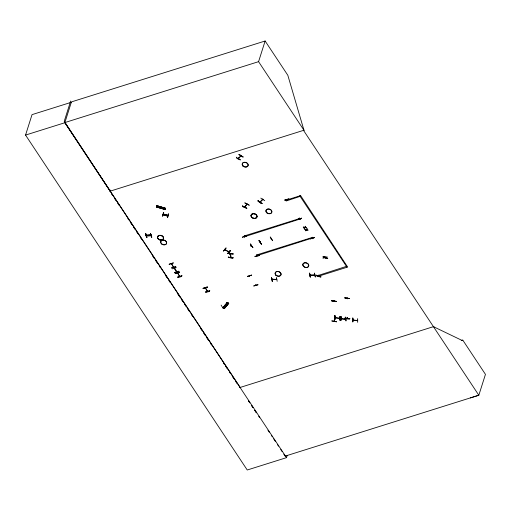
<?xml version="1.0" encoding="UTF-8"?>
<svg xmlns="http://www.w3.org/2000/svg" width="511" height="511" viewBox="0 0 511 511"><rect width="100%" height="100%" fill="white"/><g stroke="black" fill="none" stroke-linecap="round" stroke-linejoin="round"><path stroke-width="0.77" d="M334.992 319.394L334.673 319.528L335.031 315.645M334.686 319.509L334.737 315.76M334.973 317.606L335.44 317.855L335.535 317.395L335.44 317.855M339.987 320.231L339.809 316.43L339.77 320.173M233.118 257.627C233.278 259.134 227.951 257.218 228.334 256.95M233.131 254.056L228.347 253.169L233.182 253.871M230.697 253.475L230.589 257.448L230.857 256.797M230.774 257.423L230.748 253.405M244.89 206.578L244.635 207.172L244.731 206.789M247.132 203.94L246.832 204.17M228.781 252.064L228.954 251.616L228.826 252.089L224.738 249.63M318.723 276.112L318.653 275.486M325.462 257.774L325.137 257.934M228.276 257.308L233.067 257.966M228.283 257.154L233.073 257.8M146.472 236.056L151.128 235.788M151.077 235.603L146.459 235.699M253.775 286.032L257.991 284.819M257.946 284.748L253.807 285.873M240.751 155.74L240.758 156.2L240.93 155.855M238.65 158.014L238.426 158.685L241.147 155.587M334.443 320.959L334.354 321.259M260.093 201.768L259.965 202.132L260.073 201.749M260.469 201.653L260.265 201.832M262.884 199.226L262.52 199.801L262.488 199.322M262.826 199.546L262.916 199.194M318.455 276.061L318.711 275.467M331.837 320.997L336.615 321.815L331.882 320.844M148.42 235.405L148.918 235.641M229.196 252.875C230.365 252.485 228.96 253.494 229.375 252.702L229.35 253.022L229.688 252.53M251.431 245.567L250.984 246.021L251.38 245.861M156.966 205.684L156.621 206.942L165.072 209.446M164.229 209.146L164.548 207.958M333.907 301.567L334.015 300.902M334.111 320.965L334.137 321.31L334.366 320.704M334.315 321.285L334.392 320.659M347.039 298.418L347.282 298.775L347.352 298.066M347.397 317.772L347.301 318.449L347.518 318.136M156.634 206.853L165.091 209.395L165.411 208.207L156.941 205.754L156.832 206.157L165.302 208.616L165.417 208.213L156.941 205.754M156.66 206.757L165.149 209.165L165.04 209.567L156.57 207.083L156.679 206.706L165.149 209.165M156.864 206.035L165.353 208.443L156.871 206.01M163.379 212.519L163.699 212.423L162.383 216.057L162.702 215.961M162.645 216.134L163.622 212.544M168.381 213.815L167.589 217.603L168.375 213.968L167.378 217.354M287.233 455.384L286.511 457.652L247.241 470.005L25.55 135.083L32.033 114.636L71.31 102.289M70.671 101.031L64.239 121.305L110.261 191.127L109.814 189.613M286.511 457.652L64.827 122.736L71.431 101.906L265.132 40.995L287.827 75.283L303.962 130.222L303.508 130.369L478.826 395.233L470.439 397.928M145.839 233.591L145.526 233.776L146.644 237.564L146.957 237.379M146.325 235.264L150.975 234.996M157.503 207.115L157.822 205.933M158.397 206.099L158.078 207.287M150.438 233.495L151.812 237.27L150.496 233.323M158.94 207.536L159.26 206.348M160.02 206.572L159.7 207.753M160.563 208.003L160.882 206.821M167.825 215.783L163.086 214.563M169.179 264.187L173.344 262.878M171.255 263.44L173.497 267.266L173.542 266.94M171.651 263.702L171.389 264.13L171.274 263.472M173.753 266.876L173.663 267.259L171.396 263.389M171.492 263.452L171.562 264.085M171.421 264.13L171.492 263.797M175.727 266.455L175.803 266.825L171.549 267.962M172.264 268.843L176.282 267.515M173.472 267.259L173.376 266.646M173.523 266.601L173.261 266.998L173.472 266.653M173.734 266.883L173.427 267.247M174.334 268.096L174.475 268.786L174.717 268.364M174.251 268.486L174.481 268.051M176.844 271.622L174.507 268.09M174.736 268.358L174.647 268.748L174.526 268.428M178.812 271.117C179.406 272.139 174.366 273.046 174.647 272.427M174.596 272.599L178.786 271.271L174.66 272.465M179.482 272.146L175.318 273.455M176.461 271.309L176.576 271.961L176.838 271.533M176.557 271.309L176.582 271.584M176.608 271.264L176.487 271.52M176.512 271.903L176.627 271.596M177.387 272.708L179.629 276.54L179.655 275.87M177.534 272.663L179.776 276.451M177.624 272.721L177.528 273.398L177.624 273.066M177.291 273.008L177.7 273.359L177.79 272.97M177.7 277.039C177.381 277.562 182.516 276.866 181.865 275.729M179.725 275.895L179.629 276.572L179.725 276.24M179.802 276.528L179.891 276.144M181.839 275.883L177.649 277.205L181.878 275.768M303.54 130.414L303.994 130.267L258.579 61.659L265.132 40.995M240.413 159.758C240.547 160.237 235.354 158.174 236.408 157.177M238.982 154.552L243.127 156.973L239.046 154.379M238.394 158.212L238.286 158.595L240.911 155.798M238.522 158.653L238.65 158.071M238.784 158.103L238.694 158.404M240.79 156.168L240.726 155.727M240.758 156.2L241.007 155.497M207.357 287.041L203.199 288.351M205.269 287.597L205.409 288.293L205.505 287.961M205.409 287.552L207.683 291.423L207.766 291.034M205.505 287.616L205.371 288.268L205.671 287.859M205.582 291.928C205.256 292.458 210.391 291.755 209.746 290.618M207.607 291.129L207.504 291.462L207.338 290.855M207.389 290.81L207.3 291.104M207.511 291.085L207.536 290.765M207.607 290.785L207.472 291.442L205.198 287.936M223.537 250.971L225.99 248.065L223.607 250.856M224.808 249.694L224.917 249.227M224.795 249.707L224.917 249.566M225.242 249.579L225.166 249.911L224.846 249.521M225.095 249.866L225.313 249.419M223.556 251.029L226.06 247.956M242.655 205.882C241.55 207.421 247.835 207.83 246.704 208.52M227.893 253.603L230.333 250.684L227.893 253.622L227.721 253.315M228.679 251.431L228.449 251.891L228.545 251.495M228.391 253.194L233.144 253.986M244.922 202.861L249.144 205.179M229.311 252.523L229.158 252.888L229.618 252.747M230.167 250.409L230.346 250.716L227.663 253.482M245.101 206.648L244.826 207.249L244.954 206.572M227.823 251.208L230.129 254.81L230.416 254.567M230.915 253.43L230.602 254.076M230.851 254.127L230.959 253.513M246.736 204.106L246.858 204.362M246.985 203.857L244.641 207.083M230.902 256.841L230.755 257.467L230.761 257.052M242.399 237.117L246.602 235.846M300.27 218.951L244.68 236.663L244.303 235.712M244.878 236.644L244.616 237.072L244.482 236.382M244.603 236.702L244.622 236.338L244.775 236.976L244.622 236.695M244.622 237.04L244.763 236.408M222.981 307.66L223.307 308.031L227.555 302.589L223.275 308.018M223.396 307.194L224.802 307.929M223.716 306.766L225.095 307.571M224.15 306.223L225.536 307.034M246.583 235.833L242.355 237.238M224.54 305.744L225.926 306.555M224.981 305.208L226.36 306.012M224.361 308.465L228.749 303.381L227.152 302.448L227.44 302.627M260.782 198.127L264.762 200.714M260.271 201.883L260.144 202.228L260.329 201.564M259.978 202.049L262.68 199.137M262.775 199.105L262.616 199.769M262.054 203.333C261.824 204.266 257.518 201.034 258.093 200.721M250.32 244.149L252.888 247.656L250.396 243.99M250.984 246.021L251.137 245.657M251.201 245.836C250.76 246.423 251.961 246.053 251.54 245.58L251.348 245.887M251.623 245.708L251.45 246.047M251.655 275.02L247.484 276.317M259.026 240.611L261.44 244.034M259.249 254.957C259.901 256.094 254.759 256.765 255.072 256.241M255.149 256.605L255.085 256.279M249.54 275.563L249.56 276.042L249.828 275.665M249.681 275.518L249.56 276.042M260.284 242.01L260.169 242.355L260.559 242.163M249.713 275.991L249.751 275.544M260.431 241.965L260.284 242.501L260.469 242.073M312.802 237.89L257.212 255.602L256.835 254.65M256.841 255.181L257.007 255.756L257.059 255.423M255.947 284.902L255.743 285.419L255.743 284.94M255.89 284.895L255.621 285.272M255.909 285.342L256.024 285.023M271.194 238.573L271.232 239.071L271.341 238.528M271.379 238.995L271.469 238.682L271.188 239.039M272.529 240.7L270.236 236.957L272.587 240.528M300.136 196.371L286.179 200.989L285.796 200.044M286.786 199.411L287.112 200.044M286.927 199.367L286.927 200.069L287.022 199.424M286.971 199.737L286.946 200.101L286.69 199.705M287.08 200.005L287.182 199.673M288.881 198.862L284.544 200.127L288.824 198.971M272.184 279.032L272.024 279.504L272.414 279.332M276.259 279.147L276.694 279.491L272.171 279.204M272.51 279.032L272.459 279.523L272.567 279.07M272.414 281.337L271.36 277.524L272.152 281.337L272.472 281.171M299.676 195.681L346.918 267.055M318.704 275.084L319.088 276.036L347.646 267.055L300.487 195.426M277.186 281.299L276.381 277.352M276.374 279.019L276.221 279.491L276.419 279.21M272.088 279.332L276.668 279.357L276.707 279.019M276.809 279.057L276.745 279.491M297.376 219.27C297.051 219.794 302.199 219.123 301.554 217.98M299.197 218.159L299.082 218.51L299.58 218.472M299.465 218.721L299.293 218.165M299.254 218.376L299.337 218.817L299.344 218.114M299.459 218.734L299.574 218.389M300.187 219.206L299.81 218.261M304.799 227.184L304.613 227.58L303.451 227.401L303.31 226.948M305.112 227.254L304.23 228.583L304.102 228.142M303.259 227.114L304.741 227.35L305.501 226.239M306.332 229.496L306.146 229.899L304.984 229.72L304.843 229.26M306.485 227.721L305.054 227.421L305.68 226.507M306.645 229.567L305.763 230.895L305.635 230.455M304.792 229.433L306.274 229.669L307.034 228.551M308.018 230.039L306.587 229.739L307.213 228.826M314.444 237.481L310.266 238.765M312.719 238.145L312.342 237.2M312.349 238.024L312.489 238.688L312.745 238.292M312.259 238.413L312.368 238.062M312.489 237.979L312.643 238.624M312.579 238.388L312.483 238.72L312.585 238.043M309.666 273.059L310.42 277.032L309.353 273.225L310.158 277.026M310.19 274.726L310.088 275.231L314.699 275.18L314.814 274.752M310.516 274.726L310.011 275.046L314.719 275.052M310.458 275.218L310.573 274.765M315.402 277.019L314.386 273.046L315.217 276.86M314.425 274.905L314.239 275.205L314.265 274.841M314.227 275.186L314.38 274.714M314.712 274.714L314.616 275.014M314.846 274.886L314.687 275.199M320.876 276.93L316.303 275.193M320.921 276.777C321.132 277.166 315.491 276.4 316.315 275.154M323.08 256.861L327.755 258.285L323.15 256.663M322.939 257.889L323.016 258.253L327.091 256.752M324.76 256.778L324.875 257.435L324.97 257.103M325.137 257.007L325.047 257.391L324.907 256.733M324.97 256.758C324.804 258.176 324.606 256.413 325.028 257.34M325.156 258.023L325.398 257.34M325.558 257.397L325.315 258.081L325.462 257.748M336.449 301.337L331.665 300.724M333.926 301.618L333.996 301.241M334.092 301.605L334.181 300.928M334.092 301.643L334.232 301.273M346.458 266.359L318.628 275.34M335.101 317.331L335.056 317.81L339.745 318.404M335.056 317.791L335.152 317.299M334.226 320.633L334.111 321.227M344.829 297.862L349.575 298.59L344.784 297.97M339.355 317.912L339.31 318.385L339.406 317.88M339.738 317.925L339.643 318.43L339.841 317.976M340.971 316.437L340.926 320.359L340.939 316.443M347.186 298.047L347.09 298.718L347.09 298.379M347.282 298.443L347.352 298.105M341.022 318.577L341.118 318.091C339.847 319.305 346.305 319.873 345.704 318.679M347.256 298.782L347.403 298.411M341.354 318.621L341.45 318.136M340.984 320.186L340.901 316.558M341.405 318.609L341.52 318.27M349.613 298.481L344.778 297.836M345.046 317.983C344.638 318.251 349.971 320.052 349.831 318.596M345.372 318.826L345.232 319.132L345.244 318.749M345.762 317.05L345.979 321.004L345.781 317.21M345.372 318.64L345.276 319.126M345.806 318.736L345.608 319.19L345.806 318.864M347.563 317.797L347.301 318.449L347.301 318.072M347.614 317.842L347.467 318.468L347.614 318.104M352.814 318.155L352.826 321.911L352.871 317.989M353.018 319.643L352.871 320.135L353.42 319.822M353.35 319.688L353.254 319.982M357.7 320.416L357.176 320.697L357.144 320.301M357.668 322.352L357.655 318.602M357.074 320.646L357.272 320.193M357.604 320.231L357.508 320.55L352.833 319.95M357.7 320.282L357.508 320.742L352.922 320.129M461.241 340.556L462.755 340.077L462.57 340.671L433.443 326.67M316.258 275.333L320.87 276.949M247.011 204.311L244.782 207.255M314.195 275.052L314.616 275.033M236.344 157.35L240.342 159.924M257.914 201.002L261.868 203.621M299.095 218.472L299.293 218.772M262.782 199.565L260.099 202.228M251.597 275.148L247.433 276.489M325.226 257.697L325.137 258.004M249.196 205.179L244.884 202.976M230.333 254.721L227.976 251.157M340.926 318.417L345.66 319.024M304.051 228.308L304.613 227.58M305.584 230.627L306.146 229.899M339.745 318.276L339.31 318.366M223.109 307.929L222.828 307.763L227.286 302.429L227.619 302.729M223.007 307.858L227.369 302.576M227.555 302.633L223.288 308.031M228.736 303.381L228.391 303.08L223.939 308.414L224.335 308.542L222.828 307.75M228.398 303.132L223.952 308.427L224.412 308.689M224.118 308.516L228.391 303.08M224.208 308.567L228.455 303.221M228.666 303.285L224.335 308.593M228.577 251.744L228.934 251.98L224.929 249.547M230.18 250.594L227.708 253.456M148.446 235.322L148.573 235.743M145.526 233.77L146.67 237.545M310.401 276.994L309.353 273.232M340.665 320.314L340.684 316.552M352.782 318.123L352.807 321.86M335.056 317.618L339.681 318.251M261.364 244.194L259.032 240.592M239.02 154.494L243.025 157.069M251.029 245.989L251.399 245.893M258.579 61.659L64.878 122.563L240.196 387.427M25.55 135.083L64.827 122.736M109.808 191.274L303.962 130.222M285.719 200.299L300.404 195.681M244.22 235.967L299.727 218.516M169.135 264.308L173.306 262.993M171.511 267.936L175.714 266.653M175.286 273.64L179.45 272.331M175.152 273.436L179.335 272.127M175.273 273.577L179.438 272.267M256.758 254.906L312.266 237.455M203.161 288.53L207.3 287.15M203.052 288.325L207.21 287.016M203.154 288.472L207.325 287.15M239.742 387.574L433.903 326.523M252.875 247.643L250.364 244.111M310.234 238.944L314.412 237.66M314.399 237.602L310.12 238.739M255.021 256.413L259.237 255.155M146.216 235.232L150.886 234.964M146.28 235.386L150.937 235.117M165.379 214.818L165.59 215.303M331.62 300.832L336.41 301.452L331.613 300.909M230.787 257.135L230.665 256.809L230.563 257.365M304.926 227.65L306.428 227.893M306.459 229.969L307.961 230.206M150.489 233.463L151.607 237.257M222.841 307.769L227.338 302.557M256.944 255.385L257.193 255.73L257.295 255.347L256.988 255.749M163.22 214.096L167.902 215.489M323.105 256.79L327.711 258.413M347.467 318.053L347.493 318.136M226.846 302.972L228.225 303.777M462.755 340.077L485.45 374.359L478.826 395.233L285.125 456.138L283.803 454.138M176.582 271.929L174.27 268.479M111.57 193.931L112.452 195.266M114.656 198.594L115.971 200.587M117.734 203.25L119.057 205.243M127.865 218.555L128.746 219.883M130.509 222.547L131.832 224.54M133.595 227.203L134.917 229.203M136.673 231.86L137.996 233.859M140.64 237.851L141.521 239.18M152.534 255.819L154.296 258.477M155.619 260.476L157.375 263.139M159.579 266.467L160.46 267.796M165.749 275.78L167.065 277.78M168.828 280.437L170.15 282.436M177.636 293.748L179.84 297.076M181.603 299.733L182.925 301.733M184.688 304.396L186.01 306.389M187.767 309.053L189.089 311.046M191.734 315.038L192.615 316.373M200.542 328.349L201.864 330.349M203.627 333.006L205.39 335.67M206.706 337.669L208.469 340.326M210.673 343.654L211.554 344.982M223.448 362.951L224.329 364.286M225.651 366.278L227.408 368.942M229.611 372.27L230.493 373.598M232.697 376.926L234.019 378.919M235.782 381.583L237.098 383.582M249.879 402.885L248.557 400.886L249.4 402.227M251.642 405.549L252.964 407.542L251.597 405.562M256.484 412.869L254.727 410.205L255.992 412.224M258.687 416.197L259.569 417.532M267.943 430.179L269.265 432.172M271.469 435.5L272.35 436.835M273.672 438.828L275.435 441.491M277.639 444.819L278.521 446.154M280.724 449.482L282.04 451.481M258.936 240.643L261.383 244.207M301.624 218.312L297.364 219.468M221.11 305.086L222.694 307.692M178.895 271.462L174.73 272.772M334.916 315.785L334.877 319.535L334.941 315.785M345.002 318.161L349.792 318.749L345.002 318.161M163.047 214.722L167.723 216.127L163.047 214.722M163.258 213.988L167.883 215.559L163.252 213.968M242.597 206.029L246.807 208.373L242.597 206.029M258.055 200.836L262.002 203.499L258.055 200.836M145.763 233.719L146.842 237.532L145.763 233.719M209.721 290.772L205.524 292.1L209.721 290.791M161.54 243.881A3.047 2.293 17.6 0 0 166.541 243.511A3.047 2.293 17.6 0 0 162.913 240.151A3.047 2.293 17.6 0 0 161.54 243.881M161.585 243.747A3.04 2.287 17.6 0 0 166.58 243.383A3.04 2.287 17.6 0 0 162.958 240.029A3.04 2.287 17.6 0 0 161.585 243.747M158.391 239.116A3.047 2.293 17.6 0 0 163.399 238.746A3.047 2.293 17.6 0 0 159.764 235.386A3.047 2.293 17.6 0 0 158.391 239.116A3.04 2.287 17.6 0 0 163.392 238.746A3.04 2.287 17.6 0 0 159.764 235.392A3.04 2.287 17.6 0 0 158.397 239.116M158.436 238.988A3.04 2.287 17.6 0 0 163.431 238.624A3.04 2.287 17.6 0 0 159.809 235.271A3.04 2.287 17.6 0 0 158.436 238.988M275.953 275.263A3.04 2.287 17.6 0 0 280.948 274.899A3.04 2.287 17.6 0 0 277.326 271.545A3.04 2.287 17.6 0 0 275.953 275.263M276.004 275.129A3.028 2.28 17.6 0 0 280.98 274.765A3.028 2.28 17.6 0 0 277.371 271.424A3.028 2.28 17.6 0 0 276.004 275.129M243.044 166.094A3.04 2.287 17.6 0 0 248.039 165.724A3.04 2.287 17.6 0 0 244.418 162.37A3.04 2.287 17.6 0 0 243.044 166.094M243.083 165.96A3.04 2.287 17.6 0 0 248.078 165.59A3.04 2.287 17.6 0 0 244.456 162.236A3.04 2.287 17.6 0 0 243.083 165.96M251.885 217.45A3.047 2.293 17.6 0 0 256.892 217.086A3.047 2.293 17.6 0 0 253.258 213.726A3.047 2.293 17.6 0 0 251.885 217.45A3.04 2.287 17.6 0 0 256.88 217.086A3.04 2.287 17.6 0 0 253.258 213.732A3.04 2.287 17.6 0 0 251.885 217.45M251.936 217.322A3.028 2.28 17.6 0 0 256.912 216.958A3.028 2.28 17.6 0 0 253.303 213.617A3.028 2.28 17.6 0 0 251.936 217.322M266.748 212.78A3.04 2.287 17.6 0 0 271.743 212.41A3.04 2.287 17.6 0 0 268.122 209.063A3.04 2.287 17.6 0 0 266.748 212.78M266.793 212.653A3.028 2.28 17.6 0 0 271.769 212.282A3.028 2.28 17.6 0 0 268.16 208.948A3.028 2.28 17.6 0 0 266.793 212.653M303.649 266.557A3.04 2.287 17.6 0 0 308.644 266.193A3.04 2.287 17.6 0 0 305.022 262.839A3.04 2.287 17.6 0 0 303.649 266.557M303.7 266.416A3.028 2.28 17.6 0 0 308.676 266.052A3.028 2.28 17.6 0 0 305.067 262.718A3.028 2.28 17.6 0 0 303.7 266.416"/></g></svg>
